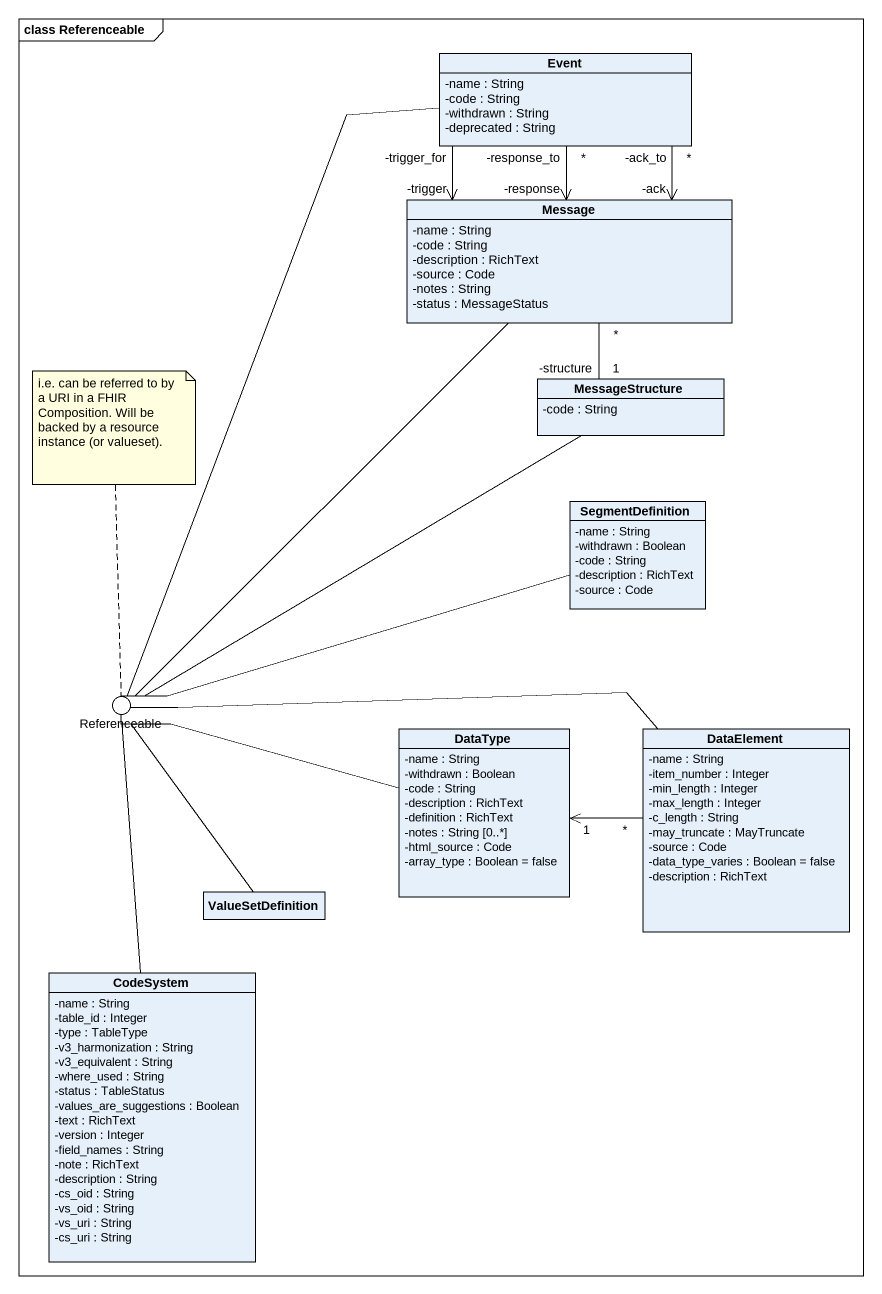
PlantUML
@startuml
mainframe class Referenceable
allowmixing
hide circle
hide empty members
skinparam classAttributeIconSize 0
class Event {
  -name : String
  -code : String
  -withdrawn : String
  -deprecated : String
}
class Message {
  -name : String
  -code : String
  -description : RichText
  -source : Code
  -notes : String
  -status : MessageStatus
}
class MessageStructure {
  -code : String
}
class SegmentDefinition {
  -name : String
  -withdrawn : Boolean
  -code : String
  -description : RichText
  -source : Code
}
() Referenceable
class DataType {
  -name : String
  -withdrawn : Boolean
  -code : String
  -description : RichText
  -definition : RichText
  -notes : String [0..*]
  -html_source : Code
  -array_type : Boolean = false
}
class DataElement {
  -name : String
  -item_number : Integer
  -min_length : Integer
  -max_length : Integer
  -c_length : String
  -may_truncate : MayTruncate
  -source : Code
  -data_type_varies : Boolean = false
  -description : RichText
}
class ValueSetDefinition
class CodeSystem {
  -name : String
  -table_id : Integer
  -type : TableType
  -v3_harmonization : String
  -v3_equivalent : String
  -where_used : String
  -status : TableStatus
  -values_are_suggestions : Boolean
  -text : RichText
  -version : Integer
  -field_names : String
  -note : RichText
  -description : String
  -cs_oid : String
  -vs_oid : String
  -vs_uri : String
  -cs_uri : String
}
Event "-trigger_for" --> "-trigger" Message
Event "-response_to\n*" --> "-response" Message
Event "-ack_to\n*" --> "-ack" Message
Event -- Referenceable
Message "*" -- "-structure\n1" MessageStructure
Message -- Referenceable
MessageStructure -left- Referenceable
SegmentDefinition -left- Referenceable
DataType -left- Referenceable
DataElement -left- Referenceable
DataElement "*" -left-> "1" DataType
ValueSetDefinition -up- Referenceable
CodeSystem -up- Referenceable
note top of Referenceable : i.e. can be referred to by a URI in a FHIR Composition. Will be backed by a resource instance (or valueset).
@enduml
